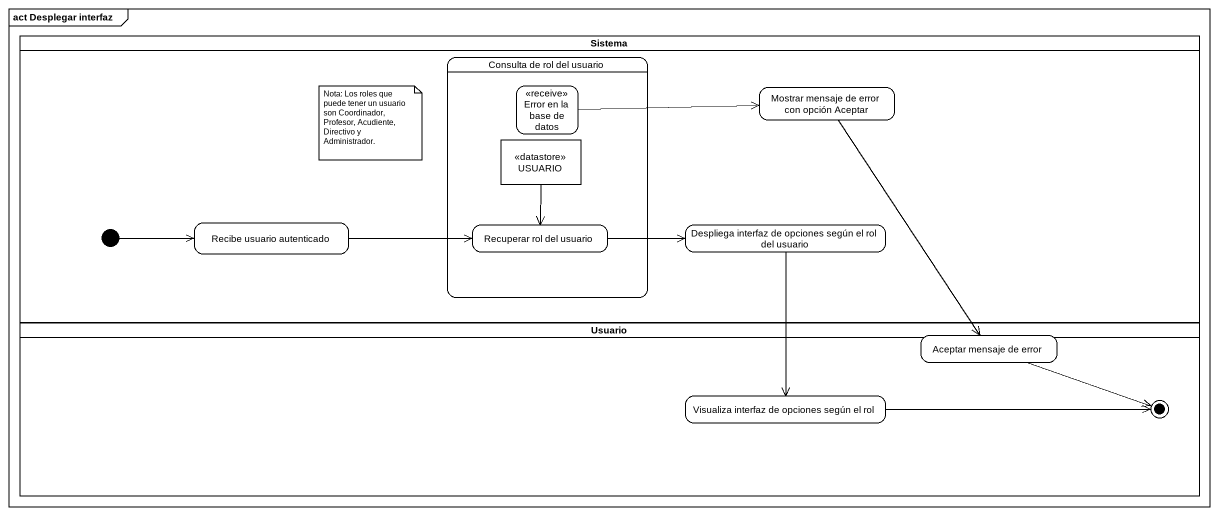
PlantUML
@startuml
mainframe act Desplegar interfaz
hide empty description
state Sistema <<partition>> {
  state "Consulta de rol del usuario" as Consulta_de_rol_del_usuario {
    state "Error en la base de datos" as Error_en_la_base_de_datos <<receive>>
    state USUARIO <<datastore>>
    state "Recuperar rol del usuario" as Recuperar_rol_del_usuario
  }
  state "Mostrar mensaje de error con opción Aceptar" as Mostrar_mensaje_de_error
  state "Recibe usuario autenticado" as Recibe_usuario_autenticado
  state "Despliega interfaz de opciones según el rol del usuario" as Despliega_interfaz_de
  [*] -right-> Recibe_usuario_autenticado
}
state Usuario <<partition>> {
  state "Aceptar mensaje de error" as Aceptar_mensaje_de_error
  state "Visualiza interfaz de opciones según el rol" as Visualiza_interfaz_de
  Aceptar_mensaje_de_error -right-> [*]
  Visualiza_interfaz_de -right-> [*]
}
Error_en_la_base_de_datos -right-> Mostrar_mensaje_de_error
Mostrar_mensaje_de_error --> Aceptar_mensaje_de_error
USUARIO --> Recuperar_rol_del_usuario
Recibe_usuario_autenticado -right-> Recuperar_rol_del_usuario
Recuperar_rol_del_usuario -right-> Despliega_interfaz_de
Despliega_interfaz_de --> Visualiza_interfaz_de
note as N1
  Nota: Los roles que puede tener un usuario son Coordinador, Profesor, Acudiente, Directivo y Administrador.
end note
@enduml
